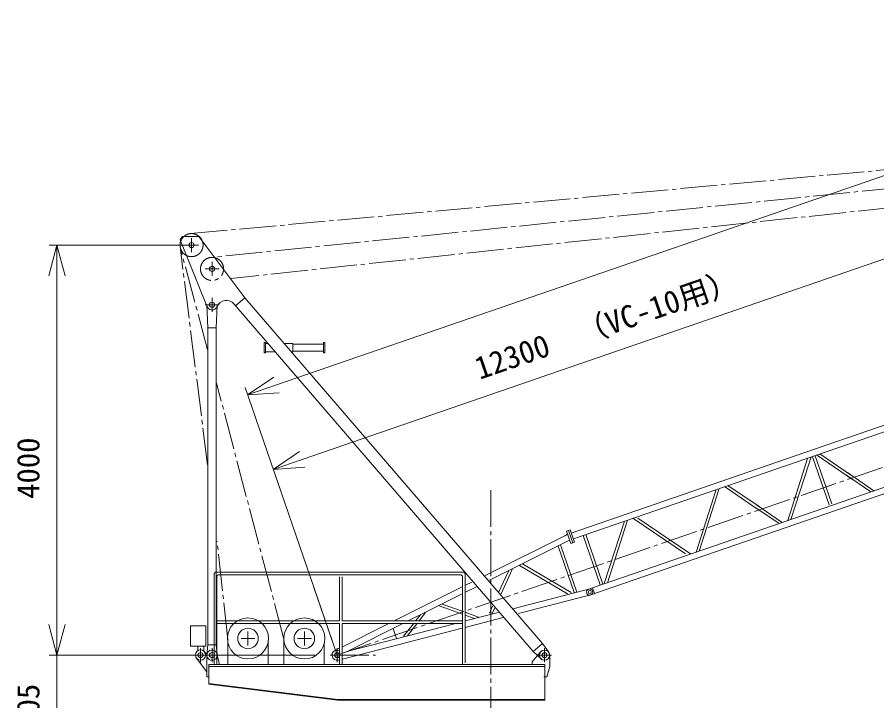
# Model space of a CAD drawing. Units: millimetres, scale not verified. Extents: x -13241 to 13140, y -18213 to 19944.
# Drawn here: x -13076 to -4689, y 4979 to 11647 of the extents above; entities that cross this region are included whole.
import ezdxf
from ezdxf.enums import TextEntityAlignment as Align

# ---------------------------------------------------------------- set-up
doc = ezdxf.new("R2010")
doc.units = ezdxf.units.MM
doc.header["$LTSCALE"] = 40
doc.linetypes.add('CHAIN2', pattern=[12, 9, -1, 1, -1])
doc.linetypes.add('USER2', pattern=[17.25, 15, -0.75, 0.75, -0.75])
for name, color, linetype, lineweight in [('0-1_Defpoints', 3, 'USER2', 18), ('0-3_05 寸法', 7, 'Continuous', 18), ('0-4_10 当社外形線', 3, 'Continuous', 18), ('0-5_12 当社中心線', 3, 'CHAIN2', 18), ('0-A_80 躯体A', 1, 'Continuous', 18)]:
    doc.layers.add(name, color=color, linetype=linetype, lineweight=lineweight)
doc.styles.add('ＭＳ ゴシック', font='')
doc.styles.get('ＭＳ ゴシック').set_extended_font_data('MS Gothic')

msp = doc.modelspace()

# ---------------------------------------------------------------- linework, layer by layer
at = {"layer": '0-1_Defpoints'}
for p, q in [((-8456.95, 5333.92), (-8451.95, 5333.92)), ((-8454.45, 5331.42), (-8454.45, 5336.42))]:
    msp.add_line(p, q, dxfattribs=at)
at = {"layer": '0-3_05 寸法'}
for p, q in [((-10544.92, 8060.22), (5295.36, 13514.45)), ((-10294.65, 7333.37), (767.93, 11142.51)), ((-11326.51, 9423.86), (-12763.23, 9423.86)), ((-12688.23, 9423.86), (-12688.23, 9123.86)), ((-12688.23, 9123.86), (-12688.23, 5723.92)), ((-10828.58, 7962.55), (-10544.92, 8060.22)), ((-10003.3, 5565.76), (-10853, 8033.46)), ((-10003.3, 5565.76), (-10602.72, 7306.62)), ((-10578.31, 7235.7), (-10294.65, 7333.37)), ((-12688.23, 5723.92), (-12688.23, 6023.92)), ((-12688.23, 5423.92), (-12688.23, 5723.92)), ((-12688.23, 5423.92), (-12688.23, 5723.92)), ((-10172.56, 5423.92), (-12763.23, 5423.92)), ((-10172.56, 5423.92), (-12763.23, 5423.92)), ((-12688.23, 4718.92), (-12688.23, 5423.92))]:
    msp.add_line(p, q, dxfattribs=at)
for points in [[(-12768.62, 9123.86), (-12688.23, 9423.86), (-12607.85, 9123.86)], [(-10518.75, 7984.21), (-10828.58, 7962.55), (-10571.09, 8136.22)], [(-10268.48, 7257.37), (-10578.31, 7235.7), (-10320.82, 7409.38)], [(-12607.85, 5723.92), (-12688.23, 5423.92), (-12768.62, 5723.92)], [(-12607.85, 5723.92), (-12688.23, 5423.92), (-12768.62, 5723.92)]]:
    msp.add_lwpolyline(points, dxfattribs=at)
at = {"layer": '0-4_10 当社外形線'}
for p, q in [((-11484.88, 9474.34), (-11221.76, 8822.91)), ((-10944.23, 8833.66), (-10855.19, 8910.35)), ((-10854.48, 8910.95), (-7950.16, 5538.79)), ((-11217.02, 8616.63), (-11225.37, 8839.76)), ((-11135.59, 8616.63), (-11125.45, 8839.36)), ((-11217.02, 8616.63), (-11135.59, 8616.63)), ((-11135.4, 8619.25), (-11135.4, 5523.91)), ((-10666.07, 8473.91), (-10666.07, 8373.91)), ((-10075.4, 8473.91), (-10087.4, 8473.91)), ((-10087.4, 8473.91), (-10087.4, 8373.91)), ((-10075.4, 8473.91), (-10075.4, 8373.91)), ((-10654.07, 8463.91), (-10631.4, 8463.91)), ((-10470.83, 8463.91), (-10388.26, 8463.91)), ((-10389.32, 8458.91), (-10088.09, 8458.91)), ((-10389.32, 8388.91), (-10088.09, 8388.91)), ((-10388.26, 8463.91), (-10388.26, 8383.91)), ((-10666.07, 8373.91), (-10654.07, 8373.91)), ((-10654.07, 8383.91), (-10563.69, 8383.91)), ((-10401.19, 8383.91), (-10388.26, 8383.91)), ((-10075.4, 8373.91), (-10087.4, 8373.91)), ((-4937.41, 7178.17), (-5246.06, 7388.03)), ((-5315.27, 7359.18), (-5154.39, 6891.95)), ((-5289.73, 7367.98), (-5128.86, 6900.75)), ((-4926.55, 7138.14), (-5277.36, 7376.66)), ((-4746.71, 7015.87), (-4985.82, 7178.44)), ((-4716.68, 7028.11), (-4976.59, 7204.82)), ((-6421.62, 6439.14), (-6225.58, 7050.15)), ((-5871.26, 6862.58), (-6173.52, 7068.08)), ((-5838.28, 6872.81), (-6142.22, 7079.46)), ((-6452.81, 6430.31), (-6257.24, 7039.86)), ((-5612.85, 6719.53), (-5862.41, 6889.2)), ((-5642.87, 6707.29), (-5879.28, 6868.02)), ((-7348.03, 6122.07), (-7152.46, 6731.61)), ((-7316.84, 6130.89), (-7120.79, 6741.91)), ((-6556.13, 6411.31), (-7068.73, 6759.84)), ((-6508.07, 6411.28), (-7021.29, 6760.24)), ((-7697.89, 6641.42), (-7715.85, 6635.23)), ((-7715.85, 6635.23), (-7674.34, 6514.68)), ((-7697.89, 6641.42), (-7679.92, 6647.6)), ((-7697.89, 6641.42), (-7656.38, 6520.87)), ((-7697.89, 6641.42), (-7656.38, 6520.87)), ((-7679.92, 6647.6), (-7638.42, 6527.05)), ((-7554.71, 6591.11), (-7388.55, 6108.53)), ((-7529.18, 6599.89), (-7363.02, 6117.32)), ((-7798.84, 6486.16), (-7643.32, 6034.47)), ((-7774.61, 6498.73), (-7616.66, 6040)), ((-7656.38, 6520.87), (-7674.34, 6514.68)), ((-7656.38, 6520.87), (-7638.42, 6527.05)), ((-8174.12, 6299.55), (-7705.86, 6022.49)), ((-8146.88, 6314.8), (-7672.39, 6034.07)), ((-11155.42, 6213.92), (-11155.42, 5338.35)), ((-8725.42, 6233.92), (-11135.42, 6233.92)), ((-8751.42, 6207.92), (-11109.42, 6207.92)), ((-8705.42, 6213.92), (-8705.42, 5348.25)), ((-8375.8, 6040.25), (-8283.24, 6243.41)), ((-8354.62, 6021.6), (-8246.58, 6258.76)), ((-11129.42, 6187.92), (-11129.42, 5338.35)), ((-9930.42, 6188.28), (-9930.42, 5758.57)), ((-9904.42, 6188.28), (-9904.42, 5758.57)), ((-8731.42, 6187.92), (-8731.42, 5340.88)), ((-8641.65, 6136.05), (-8702.86, 6105.45)), ((-8733.81, 6089.98), (-9398.74, 5757.6)), ((-8594.76, 6091.85), (-8701.81, 6038.33)), ((-7462.49, 6081.29), (-7500.7, 6068.01)), ((-7443.08, 6024.26), (-7462.78, 6081.46)), ((-8733.21, 6022.64), (-9262.25, 5758.19)), ((-7443.1, 6023.9), (-7481.45, 6011.19)), ((-8965.93, 5907.25), (-8733.8, 5824.32)), ((-8929.86, 5923.03), (-8734.59, 5853.27)), ((-8469.17, 5835.29), (-8439.11, 5901.27)), ((-8444.6, 5824.1), (-8416.98, 5884.71)), ((-9186.32, 5762.31), (-9141.93, 5818.79)), ((-9153.74, 5760.06), (-9091.88, 5838.79)), ((-8705.1, 5814.06), (-8616.43, 5782.39)), ((-8704.83, 5842.64), (-8574.15, 5795.95)), ((-8704.56, 5695.16), (-8335.46, 5790.51)), ((-8702.95, 5758.06), (-8382.39, 5840.87)), ((-11385.42, 5711.01), (-11235.42, 5711.01)), ((-11385.42, 5711.01), (-11385.42, 5511.01)), ((-11235.42, 5711.01), (-11235.42, 5511.01)), ((-9931.13, 5757.92), (-11127.83, 5757.92)), ((-9930.07, 5731.92), (-11127.83, 5731.92)), ((-9930.42, 5730.98), (-9930.42, 5335.16)), ((-9904.42, 5732.04), (-9904.42, 5334.28)), ((-8731.93, 5757.92), (-9903.54, 5757.92)), ((-8731.93, 5731.92), (-9903.54, 5731.92)), ((-9457.07, 5728.45), (-9901.95, 5506.07)), ((-9860.96, 5458.91), (-8808.06, 5730.91)), ((-9321.69, 5728.48), (-9856.25, 5461.27)), ((-9307, 5608.73), (-9211.01, 5730.88)), ((-9271.73, 5609.91), (-9177.98, 5729.22)), ((-9903.04, 5385.56), (-8733.27, 5687.74)), ((-9409.28, 5683.56), (-9376.14, 5587.31)), ((-11020.75, 5575.74), (-11020.75, 5337.92)), ((-10628.15, 5571.97), (-10628.15, 5337.92)), ((-10474.52, 5579.52), (-10474.52, 5337.92)), ((-10081.93, 5537.02), (-10081.93, 5334.15)), ((-7949.71, 5538.43), (-7889.48, 5452.64)), ((-11385.42, 5511.01), (-11235.42, 5511.01)), ((-11315.42, 5512.97), (-11315.42, 5470.4)), ((-11255.42, 5512.97), (-11255.42, 5465.08)), ((-11222.96, 5429.54), (-11251.99, 5459.8)), ((-11215.47, 5523.96), (-11225.14, 5428.98)), ((-11136.02, 5523.96), (-11125.7, 5429.33)), ((-9932.57, 5490.77), (-9976.82, 5468.65)), ((-8050.42, 5358.23), (-7969.13, 5456.02)), ((-8040.42, 5459.94), (-7964.96, 5387.78)), ((-11226.24, 5262.34), (-11327.73, 5394.74)), ((-9960.45, 5441.34), (-9950.03, 5411.07)), ((-9941.95, 5375.51), (-9931.66, 5378.16)), ((-7880.42, 5420.4), (-7880.42, 5313.86)), ((-11205.88, 5333.92), (-7929.45, 5333.92)), ((-11205.88, 5140.6), (-11205.88, 5333.92)), ((-11205.88, 5313.92), (-7929.02, 5313.92)), ((-8050.42, 5358.23), (-8050.42, 5337.04)), ((-7910.11, 5213.92), (-7880.42, 5313.86)), ((-7938.43, 5213.92), (-7910.11, 5213.92)), ((-11205.88, 5147.66), (-9948.9, 4990.81)), ((-11205.88, 5140.6), (-9950.25, 4983.93)), ((-9950.63, 4990.92), (-7930.42, 4990.92))]:
    msp.add_line(p, q, dxfattribs=at)
for points in [[(-11464.45, 9506.63), (-11303.07, 9506.63), (-10856.11, 8909.88)], [(-10959.63, 8849.16), (-8041.08, 5460.48), (-7950.16, 5538.79)], [(-11215.4, 8614.45), (-11215.4, 5523.91), (-11135.4, 5523.91)], [(-10666.07, 8473.91), (-10654.07, 8473.91), (-10654.07, 8373.91)], [(-7671.47, 6615.09), (-5391.3, 7400.21), (-3047.36, 8207.3), (-2980.19, 8230.42)], [(-7647.45, 6559.37), (-5371.59, 7343.01), (-3027.65, 8150.09), (-2959.22, 8173.66)], [(-7462.78, 6081.46), (-5204.86, 6858.92), (-2860.92, 7666), (-2792.51, 7689.55)], [(-7443.08, 6024.26), (-5185.16, 6801.72), (-2841.22, 7608.8), (-2774.1, 7631.91)], [(-5557.59, 6738.56), (-5367.49, 7331.08), (-5362.02, 7348.1)], [(-5526.41, 6747.39), (-5352.81, 7288.46), (-5330.37, 7358.4)], [(-7705.73, 6603.88), (-7734.06, 6589.72), (-8509.44, 6202.14)], [(-7685.86, 6546.17), (-7714.19, 6532.01), (-8466.96, 6155.73)], [(-8241.29, 5877.32), (-7550.18, 6055.85), (-7498.49, 6069.2)], [(-8185.37, 5829.28), (-7530.42, 5998.47), (-7483.37, 6010.63)], [(-11225.87, 5425.91), (-11225.87, 5213.92), (-11205.88, 5213.92)], [(-11105.88, 5336.16), (-11105.88, 5349.77), (-11127.37, 5436.16)], [(-9950.25, 4983.93), (-7929.45, 4983.92), (-7929.45, 5333.92)]]:
    msp.add_lwpolyline(points, dxfattribs=at)
for centre, radius in [((-11375.4, 9423.9), 25), ((-11175.4, 9191.63), 25), ((-11175.4, 8841.63), 25), ((-7490.75, 6039.83), 15), ((-10824.45, 5587.07), 200), ((-10274.45, 5587.07), 200), ((-10824.45, 5587.07), 100), ((-10274.45, 5587.07), 100), ((-11288.05, 5425.16), 50), ((-7930.69, 5424.05), 50), ((-11288.05, 5425.16), 25), ((-11175.61, 5424.57), 25), ((-9954.46, 5423.93), 25), ((-9954.46, 5423.93), 25), ((-7930.4, 5423.91), 25)]:
    msp.add_circle(centre, radius, dxfattribs=at)
for centre, radius, start, end in [((-11375.4, 9423.9), 122.5, 136.68455, 154.71073), ((-11375.4, 9423.9), 112.5, 132.90589, 158.18664), ((-11175.4, 8841.63), 50, 189.62715, 342.30059), ((-11035.4, 8783.91), 100, 40.73711, 154.90925), ((-11135.42, 6213.92), 20, 90, 180), ((-11109.42, 6187.92), 20, 90, 180), ((-8751.42, 6187.92), 20, 0, 90), ((-8725.42, 6213.92), 20, 0, 90), ((-7490.86, 6039.68), 30, 108.30924, 106.91384), ((-11175.88, 5424.05), 50, 14.09781, 179.99716), ((-9954.46, 5423.92), 50, 61.54234, 299.26713), ((-11175.4, 5423.91), 50, 173.66824, 2.39767), ((-11175.88, 5424.05), 50, 196.08773, 196.41511), ((-11175.88, 5424.05), 50, 341.88282, 342.14547)]:
    msp.add_arc(centre, radius, start, end, dxfattribs=at)
at = {"layer": '0-5_12 当社中心線'}
for p, q in [((-11385.68, 9535.93), (6443.89, 11172.38)), ((-9966.59, 5419.74), (6485.69, 11084.72)), ((6030.9, 11054.2), (-11186.78, 9303.55)), ((6463.72, 10973.37), (-10990.82, 9098.31)), ((-11375.4, 9355.8), (-11375.4, 9492.01)), ((-11219.62, 7281.81), (-11487.02, 9409.87)), ((-11218.36, 8402.19), (-11484.08, 9394.81)), ((-11443.5, 9423.9), (-11307.3, 9423.9)), ((-11175.4, 9123.53), (-11175.4, 9259.74)), ((-11243.51, 9191.63), (-11107.3, 9191.63)), ((-11175.4, 8773.53), (-11175.4, 8909.74)), ((-11243.51, 8841.63), (-11107.3, 8841.63)), ((-10474.52, 5579.52), (-11131.8, 8078.82)), ((-8454.45, 7035.03), (-8454.45, -9337.26)), ((-11020.75, 5575.74), (-11125.96, 6536.43)), ((-10824.45, 5518.96), (-10824.45, 5655.17)), ((-10274.45, 5518.96), (-10274.45, 5655.17)), ((-10892.56, 5587.07), (-10756.35, 5587.07)), ((-10342.56, 5587.07), (-10206.35, 5587.07)), ((-11288.05, 5357.05), (-11288.05, 5493.26)), ((-11175.61, 5356.47), (-11175.61, 5492.68)), ((-9954.46, 5373.92), (-9954.46, 5473.92)), ((-9954.45, 5355.82), (-9954.45, 5492.03)), ((-7930.4, 5355.8), (-7930.4, 5492.01)), ((-11356.15, 5425.16), (-11219.94, 5425.16)), ((-11243.72, 5424.57), (-11107.51, 5424.57)), ((-10022.56, 5423.92), (-9886.35, 5423.92)), ((-10004.46, 5423.93), (-9579.46, 5423.93)), ((-9960.45, 5441.34), (-9950.03, 5411.07)), ((-7998.51, 5423.91), (-7862.3, 5423.91))]:
    msp.add_line(p, q, dxfattribs=at)
for centre, start, end in [((-11375.4, 9423.9), 24.82733, 130.70193), ((-11375.4, 9423.9), 160.36701, 243.19856), ((-11375.4, 9423.9), 245.67387, 18.20906), ((-11175.4, 9191.63), 80.70859, 353.51597), ((-11175.4, 9191.63), 357.16522, 77.57039)]:
    msp.add_arc(centre, 112.5, start, end, dxfattribs=at)
at = {"layer": '0-A_80 躯体A'}
msp.add_line((-10182.27, 6085.56), (-9954.36, 5423.65), dxfattribs=at)

# ---------------------------------------------------------------- texts
at = {"layer": '0-3_05 寸法', "style": 'ＭＳ ゴシック'}
for s, rotation, p in [('12300\u3000（VC-10用）', 19, (-8543.24, 8047.48)), ('4000', 90, (-12793.23, 6948.89)), ('705', 90, (-12793.23, 4696.42))]:
    msp.add_text(s, height=219.9, rotation=rotation, dxfattribs=at).set_placement(p, align=Align.BOTTOM_LEFT)

doc.saveas('drawing.dxf')
